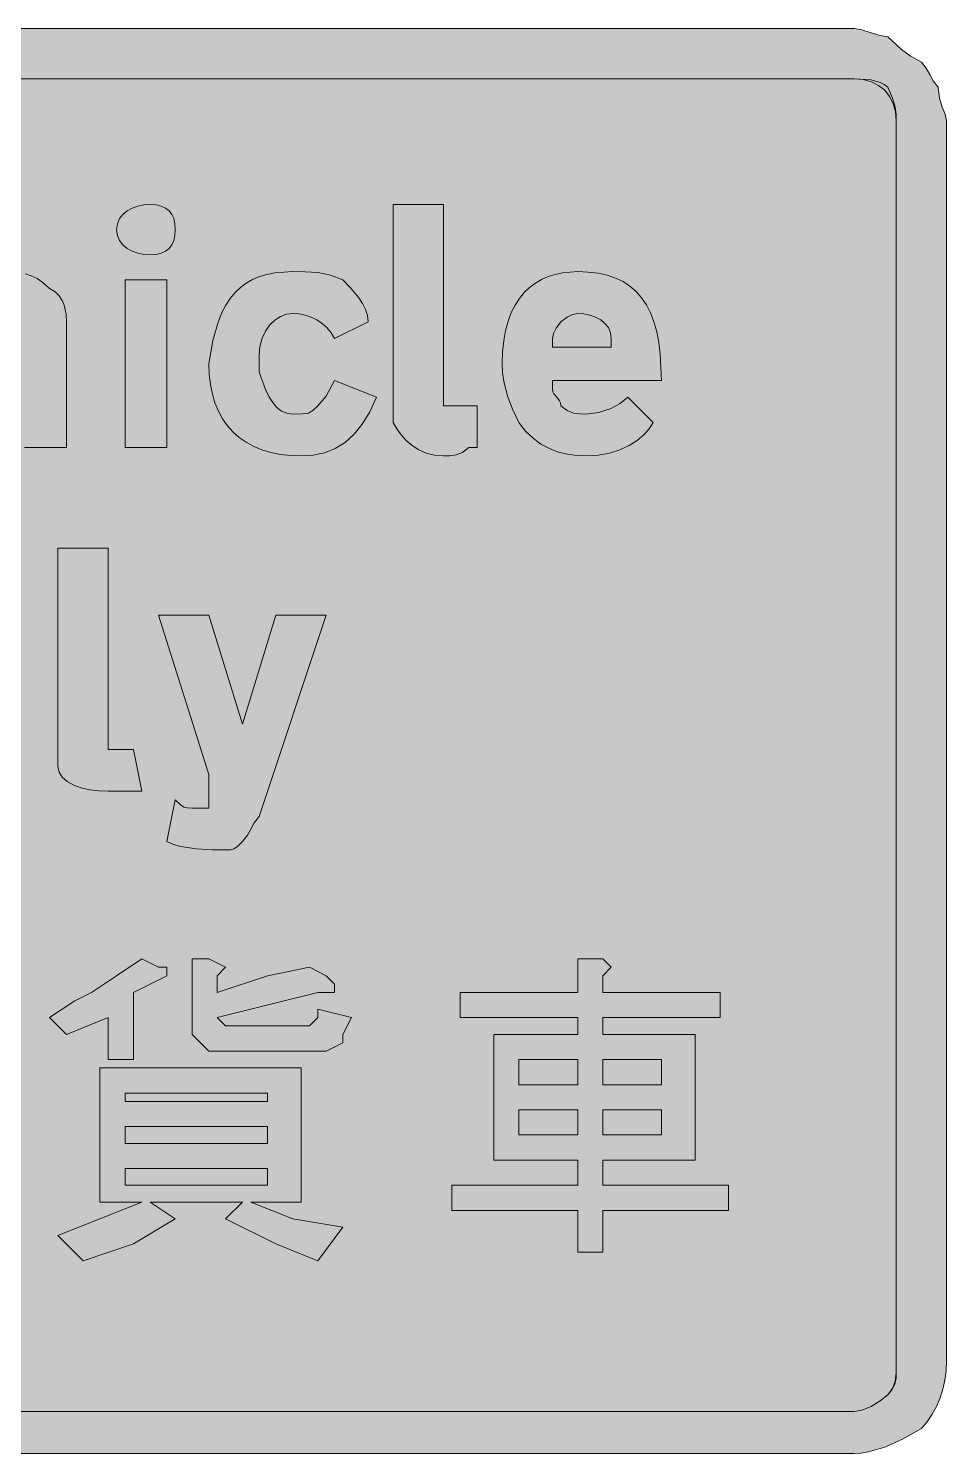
# Model space of a CAD drawing. Header units: metres. Extents: x 9 to 560, y 34 to 238.
# Drawn here: x 428.5 to 559.9, y 33.6 to 237.6 of the extents above; entities that cross this region are included whole.
import ezdxf

# ---------------------------------------------------------------- set-up
doc = ezdxf.new("R2010")
doc.units = ezdxf.units.M
doc.layers.add('FILL_BLACK_000000', color=7, linetype='Continuous', true_color=0x000000)
doc.layers.add('FILL_WHITE_FFFFFF', color=7, linetype='Continuous', true_color=0xffffff)

msp = doc.modelspace()

# ---------------------------------------------------------------- hatches: boundary and pattern name
at = {"layer": 'FILL_BLACK_000000', "true_color": 0x000000}
h = msp.add_hatch(color=7, dxfattribs=at)
h.dxf.hatch_style = 1
h.paths.add_polyline_path([(547.78, 237.41), (549.09, 237), (550.4, 236.59), (551.49, 236.4), (553.44, 234.6), (554.7, 233.7), (556.29, 232.8), (557, 231.9), (557.49, 231), (557.98, 230.1), (558.69, 229.2), (558.88, 227.61), (559.29, 226.35), (559.7, 225.32), (559.89, 224.4), (559.89, 46.8), (559.83, 45.45), (559.66, 44.12), (559.38, 42.81), (558.99, 41.55), (558.48, 40.34), (557.86, 39.21), (557.13, 38.15), (556.29, 37.2), (553.61, 35.63), (551.04, 34.5), (548.7, 33.83), (547.64, 33.66), (546.69, 33.6), (22.29, 33.6), (20.94, 33.66), (19.61, 33.83), (18.3, 34.11), (17.04, 34.5), (15.83, 35.01), (14.7, 35.63), (13.64, 36.36), (12.69, 37.2), (11.85, 38.15), (11.11, 39.21), (10.5, 40.34), (9.99, 41.55), (9.6, 42.81), (9.31, 44.12), (9.15, 45.45), (9.09, 46.8), (9.09, 224.4), (9.15, 225.35), (9.31, 226.39), (9.99, 228.6), (10.5, 229.72), (11.11, 230.81), (11.85, 231.85), (12.69, 232.8), (13.64, 234.04), (14.7, 235.07), (15.83, 235.9), (17.04, 236.55), (18.3, 237.03), (19.61, 237.36), (20.94, 237.54), (22.29, 237.6), (546.69, 237.6), (547.78, 237.41)])
h.paths.add_polyline_path([(20.7, 230.38), (19.44, 230.25), (18.41, 229.89), (17.49, 229.2), (15.84, 226.35), (15.3, 225.32), (15.09, 224.4), (15.09, 46.8), (15.14, 45.95), (15.3, 45.21), (15.84, 43.95), (16.61, 42.92), (17.49, 42), (18.41, 41.12), (19.44, 40.35), (20.7, 39.81), (21.44, 39.65), (22.29, 39.6), (546.69, 39.6), (547.78, 39.81), (549.09, 40.35), (550.4, 41.12), (551.49, 42), (552.09, 42.75), (552.5, 43.52), (552.69, 44.4), (552.69, 46.8), (552.69, 224.4), (552.58, 225.69), (552.26, 226.86), (551.74, 227.88), (551.04, 228.75), (550.17, 229.45), (549.15, 229.97), (547.98, 230.29), (546.69, 230.4), (22.29, 230.4), (20.7, 230.38)], flags=16)
h = msp.add_hatch(color=7, dxfattribs=at)
h.dxf.hatch_style = 1
h.paths.add_polyline_path([(426.6, 202.76), (428.04, 202.5), (428.85, 202.21), (429.71, 201.79), (430.59, 201.19), (431.49, 200.4), (432.28, 199.9), (432.88, 199.31), (433.3, 198.67), (433.59, 198), (433.85, 196.69), (433.89, 195.6), (433.89, 177.6), (427.89, 177.6), (427.89, 193.2), (427.84, 193.6), (427.7, 193.91), (427.29, 194.4), (426.88, 194.89), (426.74, 195.2), (426.69, 195.6), (425.79, 196.29), (424.89, 196.65), (423.99, 196.78), (423.09, 196.8), (422.21, 196.61), (421.44, 196.2), (420.69, 195.6), (420, 194.7), (419.64, 193.8), (419.51, 192.9), (419.49, 192), (419.49, 177.6), (412.29, 177.6), (412.29, 212.4), (418.29, 212.4), (418.29, 201.6), (418.45, 202), (418.91, 202.29), (419.62, 202.51), (420.54, 202.65), (422.85, 202.78), (425.49, 202.8), (426.6, 202.76)])
h = msp.add_hatch(color=7, dxfattribs=at)
h.dxf.hatch_style = 1
h.paths.add_polyline_path([(449.43, 207.96), (449.27, 207.23), (448.98, 206.61), (448.59, 206.1), (448.08, 205.71), (447.47, 205.43), (446.73, 205.26), (445.89, 205.2), (444.99, 205.26), (444.13, 205.43), (443.32, 205.71), (442.59, 206.1), (441.98, 206.61), (441.5, 207.23), (441.2, 207.96), (441.09, 208.8), (441.2, 209.64), (441.5, 210.38), (441.98, 210.99), (442.59, 211.5), (443.32, 211.89), (444.13, 212.18), (444.99, 212.34), (445.89, 212.4), (446.73, 212.34), (447.46, 212.18), (448.08, 211.89), (448.59, 211.5), (448.98, 210.99), (449.27, 210.38), (449.43, 209.64), (449.49, 208.8), (449.43, 207.96)])
h = msp.add_hatch(color=7, dxfattribs=at)
h.dxf.hatch_style = 1
h.paths.add_polyline_path([(487.89, 184.8), (487.89, 183.6), (492.69, 183.6), (492.69, 177.6), (491.49, 177.6), (490.59, 176.91), (489.69, 176.55), (488.79, 176.42), (487.89, 176.4), (486.6, 176.51), (485.42, 176.81), (484.35, 177.29), (483.39, 177.9), (482.55, 178.63), (481.82, 179.44), (481.2, 180.3), (480.69, 181.2), (480.69, 182.4), (480.69, 212.4), (487.89, 212.4), (487.89, 184.8)])
h = msp.add_hatch(color=7, dxfattribs=at)
h.dxf.hatch_style = 1
h.paths.add_polyline_path([(468.09, 202.78), (469.89, 202.65), (471.69, 202.29), (473.49, 201.6), (474.56, 200.49), (475.74, 199.05), (476.27, 198.24), (476.7, 197.38), (476.98, 196.5), (477.09, 195.6), (472.29, 193.2), (471.79, 194.04), (471.18, 194.78), (470.5, 195.39), (469.74, 195.9), (468.93, 196.29), (468.07, 196.58), (467.19, 196.74), (466.29, 196.8), (465.39, 196.69), (464.53, 196.37), (463.72, 195.85), (462.99, 195.15), (462.38, 194.28), (461.9, 193.26), (461.6, 192.09), (461.49, 190.8), (461.49, 189.6), (461.49, 188.4), (462.41, 185.94), (462.9, 184.92), (463.44, 184.05), (464.03, 183.35), (464.7, 182.83), (465.44, 182.51), (466.29, 182.4), (467.7, 182.42), (468.54, 182.55), (469.16, 182.91), (469.89, 183.6), (471.09, 184.95), (472.29, 187.2), (478.29, 184.8), (477.33, 182.72), (476.26, 180.96), (475.08, 179.51), (473.79, 178.35), (472.38, 177.48), (470.86, 176.87), (469.23, 176.51), (467.49, 176.4), (465.96, 176.46), (464.51, 176.62), (463.15, 176.9), (461.88, 177.28), (460.71, 177.77), (459.62, 178.36), (458.63, 179.06), (457.74, 179.85), (456.95, 180.74), (456.25, 181.73), (455.66, 182.82), (455.17, 183.99), (454.79, 185.26), (454.51, 186.62), (454.35, 188.07), (454.29, 189.6), (454.85, 192.92), (455.66, 195.71), (456.15, 196.92), (456.72, 198), (457.34, 198.96), (458.04, 199.8), (458.81, 200.53), (459.65, 201.15), (460.56, 201.67), (461.55, 202.09), (462.61, 202.4), (463.76, 202.63), (466.29, 202.8), (468.09, 202.78)])
h = msp.add_hatch(color=7, dxfattribs=at)
h.dxf.hatch_style = 1
h.paths.add_polyline_path([(503.49, 186), (503.54, 185.6), (503.68, 185.29), (504.09, 184.8), (504.5, 184.31), (504.64, 184), (504.69, 183.6), (505.59, 182.91), (506.49, 182.55), (507.39, 182.42), (508.29, 182.4), (510.07, 182.61), (511.74, 183.15), (513.18, 183.92), (514.29, 184.8), (517.89, 181.2), (517.33, 180.3), (516.56, 179.44), (515.59, 178.63), (514.44, 177.9), (513.12, 177.29), (511.65, 176.81), (510.03, 176.51), (508.29, 176.4), (506.94, 176.46), (505.61, 176.64), (504.3, 176.97), (503.04, 177.45), (501.83, 178.1), (500.7, 178.93), (499.64, 179.96), (498.69, 181.2), (497.81, 183.02), (497.04, 184.95), (496.5, 187.11), (496.34, 188.3), (496.29, 189.6), (496.35, 191.33), (496.51, 192.92), (496.77, 194.38), (497.13, 195.71), (497.59, 196.92), (498.13, 198), (498.74, 198.96), (499.44, 199.8), (500.21, 200.53), (501.04, 201.15), (501.93, 201.67), (502.87, 202.09), (503.87, 202.4), (504.9, 202.63), (507.09, 202.8), (508.61, 202.74), (510.02, 202.57), (511.32, 202.29), (512.51, 201.88), (513.6, 201.36), (514.58, 200.71), (515.46, 199.94), (516.24, 199.05), (516.92, 198.03), (517.51, 196.88), (518, 195.6), (518.4, 194.19), (518.7, 192.65), (518.92, 190.97), (519.09, 187.2), (503.49, 187.2), (503.49, 186)])
h.paths.add_polyline_path([(511.89, 193.2), (511.78, 194.04), (511.48, 194.78), (511, 195.39), (510.39, 195.9), (509.66, 196.29), (508.85, 196.58), (507.99, 196.74), (507.09, 196.8), (506.34, 196.65), (505.57, 196.29), (504.69, 195.6), (504, 194.72), (503.64, 193.95), (503.49, 193.2), (503.49, 192), (511.89, 192), (511.89, 193.2)], flags=16)
h = msp.add_hatch(color=7, dxfattribs=at)
h.dxf.hatch_style = 1
h.paths.add_polyline_path([(442.29, 177.6), (442.29, 201.6), (448.29, 201.6), (448.29, 177.6), (442.29, 177.6)])
h = msp.add_hatch(color=7, dxfattribs=at)
h.dxf.hatch_style = 1
h.paths.add_polyline_path([(439.89, 135.6), (439.89, 134.4), (443.49, 134.4), (444.69, 128.4), (443.49, 128.4), (439.89, 128.4), (438.55, 128.46), (437.25, 128.63), (436.03, 128.91), (434.94, 129.3), (434.02, 129.81), (433.31, 130.43), (432.85, 131.16), (432.69, 132), (432.69, 133.2), (432.69, 134.4), (432.69, 163.2), (439.89, 163.2), (439.89, 135.6)])
h = msp.add_hatch(color=7, dxfattribs=at)
h.dxf.hatch_style = 1
h.paths.add_polyline_path([(461.49, 124.8), (460.78, 123.9), (460.29, 123), (459.8, 122.1), (459.09, 121.2), (458.38, 120.51), (457.89, 120.15), (457.4, 120.02), (456.69, 120), (454.7, 120.02), (452.49, 120.15), (450.28, 120.51), (449.24, 120.8), (448.29, 121.2), (449.49, 127.2), (450.2, 126.51), (450.69, 126.15), (451.18, 126.02), (451.89, 126), (454.29, 126), (454.29, 127.2), (454.29, 128.4), (454.29, 130.8), (447.09, 153.6), (454.29, 153.6), (459.09, 138), (463.89, 153.6), (471.09, 153.6), (461.49, 124.8)])
h = msp.add_hatch(color=7, dxfattribs=at)
h.dxf.hatch_style = 1
h.paths.add_polyline_path([(435.09, 98.4), (437.49, 99.6), (441.09, 102), (444.69, 104.4), (447.09, 103.2), (448.29, 103.2), (448.29, 102), (443.49, 99.6), (443.49, 90), (439.89, 90), (439.89, 96), (433.89, 93.6), (431.49, 96), (435.09, 98.4)])
h = msp.add_hatch(color=7, dxfattribs=at)
h.dxf.hatch_style = 1
h.paths.add_polyline_path([(454.29, 104.4), (456.69, 103.2), (455.49, 102), (455.49, 99.6), (462.69, 102), (468.69, 103.2), (471.09, 102), (472.29, 100.8), (472.29, 99.6), (471.09, 99.6), (469.89, 99.6), (455.49, 96), (456.69, 94.8), (457.89, 94.8), (466.29, 94.8), (468.69, 94.8), (469.89, 96), (469.89, 97.2), (474.69, 96), (473.49, 93.6), (473.49, 92.4), (471.09, 91.2), (469.89, 91.2), (455.49, 91.2), (454.29, 91.2), (453.09, 92.4), (451.89, 93.6), (451.89, 96), (451.89, 104.4), (454.29, 104.4)])
h = msp.add_hatch(color=7, dxfattribs=at)
h.dxf.hatch_style = 1
h.paths.add_polyline_path([(510.69, 102), (510.69, 99.6), (527.49, 99.6), (527.49, 96), (510.69, 96), (510.69, 93.6), (523.89, 93.6), (523.89, 75.6), (510.69, 75.6), (510.69, 72), (528.69, 72), (528.69, 68.4), (510.69, 68.4), (510.69, 62.4), (507.09, 62.4), (507.09, 68.4), (489.09, 68.4), (489.09, 72), (507.09, 72), (507.09, 75.6), (495.09, 75.6), (495.09, 93.6), (507.09, 93.6), (507.09, 96), (490.29, 96), (490.29, 99.6), (507.09, 99.6), (507.09, 104.4), (510.69, 104.4), (511.89, 103.2), (510.69, 102)])
h.paths.add_polyline_path([(507.09, 86.4), (507.09, 90), (498.69, 90), (498.69, 86.4), (507.09, 86.4)], flags=16)
h.paths.add_polyline_path([(498.69, 79.2), (507.09, 79.2), (507.09, 82.8), (498.69, 82.8), (498.69, 79.2)], flags=16)
h.paths.add_polyline_path([(510.69, 90), (510.69, 86.4), (519.09, 86.4), (519.09, 90), (510.69, 90)], flags=16)
h.paths.add_polyline_path([(519.09, 82.8), (510.69, 82.8), (510.69, 79.2), (519.09, 79.2), (519.09, 82.8)], flags=16)
h = msp.add_hatch(color=7, dxfattribs=at)
h.dxf.hatch_style = 1
h.paths.add_polyline_path([(466.29, 67.2), (473.49, 66), (469.89, 61.2), (463.89, 63.6), (456.69, 67.2), (459.09, 69.6), (445.89, 69.6), (449.49, 67.2), (443.49, 63.6), (436.29, 61.2), (432.69, 64.8), (438.69, 67.2), (444.69, 69.6), (438.69, 69.6), (438.69, 88.8), (467.49, 88.8), (467.49, 69.6), (460.29, 69.6), (466.29, 67.2)])
h.paths.add_polyline_path([(442.29, 84), (462.69, 84), (462.69, 85.2), (442.29, 85.2), (442.29, 84)], flags=16)
h.paths.add_polyline_path([(442.29, 74.4), (442.29, 72), (462.69, 72), (462.69, 74.4), (442.29, 74.4)], flags=16)
h.paths.add_polyline_path([(462.69, 80.4), (442.29, 80.4), (442.29, 78), (462.69, 78), (462.69, 80.4)], flags=16)
at = {"layer": 'FILL_WHITE_FFFFFF', "true_color": 0xffffff}
h = msp.add_hatch(color=7, dxfattribs=at)
h.dxf.hatch_style = 1
h.paths.add_polyline_path([(546.69, 230.4), (549.09, 230.25), (550.4, 229.89), (550.99, 229.6), (551.49, 229.2), (552.18, 227.61), (552.54, 226.35), (552.67, 225.32), (552.69, 224.4), (552.69, 46.8), (552.67, 45.21), (552.54, 43.95), (552.18, 42.92), (551.49, 42), (550.4, 41.12), (549.09, 40.35), (547.78, 39.81), (546.69, 39.6), (22.29, 39.6), (21.44, 39.65), (20.7, 39.81), (19.44, 40.35), (18.41, 41.12), (17.49, 42), (16.61, 42.92), (15.84, 43.95), (15.3, 45.21), (15.14, 45.95), (15.09, 46.8), (15.09, 224.4), (15.3, 225.32), (15.84, 226.35), (17.49, 229.2), (18.41, 229.89), (19.44, 230.25), (20.7, 230.38), (22.29, 230.4), (546.69, 230.4)])

# ---------------------------------------------------------------- linework, layer by layer
at = {"layer": 'FILL_BLACK_000000', "lineweight": 0, "true_color": 0x000000}
for points in [[(22.29, 237.6), (546.69, 237.6), (547.78, 237.41), (549.09, 237), (550.4, 236.59), (551.49, 236.4), (553.44, 234.6), (554.7, 233.7), (556.29, 232.8), (557, 231.9), (557.49, 231), (557.98, 230.1), (558.69, 229.2), (558.88, 227.61), (559.29, 226.35), (559.7, 225.32), (559.89, 224.4), (559.89, 46.8), (559.83, 45.45), (559.66, 44.12), (559.38, 42.81), (558.99, 41.55), (558.48, 40.34), (557.86, 39.21), (557.13, 38.15), (556.29, 37.2), (553.61, 35.63), (551.04, 34.5), (548.7, 33.83), (547.64, 33.66), (546.69, 33.6), (22.29, 33.6)], [(22.29, 39.6), (546.69, 39.6), (547.78, 39.81), (549.09, 40.35), (550.4, 41.12), (551.49, 42), (552.09, 42.75), (552.5, 43.52), (552.69, 44.4), (552.69, 46.8), (552.69, 224.4), (552.58, 225.69), (552.26, 226.86), (551.74, 227.88), (551.04, 228.75), (550.17, 229.45), (549.15, 229.97), (547.98, 230.29), (546.69, 230.4), (22.29, 230.4)], [(428.04, 202.5), (428.85, 202.21), (429.71, 201.79), (430.59, 201.19), (431.49, 200.4), (432.28, 199.9), (432.88, 199.31), (433.3, 198.67), (433.59, 198), (433.85, 196.69), (433.89, 195.6), (433.89, 177.6), (427.89, 177.6)]]:
    msp.add_lwpolyline(points, dxfattribs=at)
for points in [[(449.43, 207.96), (449.27, 207.23), (448.98, 206.61), (448.59, 206.1), (448.08, 205.71), (447.47, 205.43), (446.73, 205.26), (445.89, 205.2), (444.99, 205.26), (444.13, 205.43), (443.32, 205.71), (442.59, 206.1), (441.98, 206.61), (441.5, 207.23), (441.2, 207.96), (441.09, 208.8), (441.2, 209.64), (441.5, 210.38), (441.98, 210.99), (442.59, 211.5), (443.32, 211.89), (444.13, 212.18), (444.99, 212.34), (445.89, 212.4), (446.73, 212.34), (447.46, 212.18), (448.08, 211.89), (448.59, 211.5), (448.98, 210.99), (449.27, 210.38), (449.43, 209.64), (449.49, 208.8)], [(487.89, 184.8), (487.89, 183.6), (492.69, 183.6), (492.69, 177.6), (491.49, 177.6), (490.59, 176.91), (489.69, 176.55), (488.79, 176.42), (487.89, 176.4), (486.6, 176.51), (485.42, 176.81), (484.35, 177.29), (483.39, 177.9), (482.55, 178.63), (481.82, 179.44), (481.2, 180.3), (480.69, 181.2), (480.69, 182.4), (480.69, 212.4), (487.89, 212.4)], [(468.09, 202.78), (469.89, 202.65), (471.69, 202.29), (473.49, 201.6), (474.56, 200.49), (475.74, 199.05), (476.27, 198.24), (476.7, 197.38), (476.98, 196.5), (477.09, 195.6), (472.29, 193.2), (471.79, 194.04), (471.18, 194.78), (470.5, 195.39), (469.74, 195.9), (468.93, 196.29), (468.07, 196.58), (467.19, 196.74), (466.29, 196.8), (465.39, 196.69), (464.53, 196.37), (463.72, 195.85), (462.99, 195.15), (462.38, 194.28), (461.9, 193.26), (461.6, 192.09), (461.49, 190.8), (461.49, 189.6), (461.49, 188.4), (462.41, 185.94), (462.9, 184.92), (463.44, 184.05), (464.03, 183.35), (464.7, 182.83), (465.44, 182.51), (466.29, 182.4), (467.7, 182.42), (468.54, 182.55), (469.16, 182.91), (469.89, 183.6), (471.09, 184.95), (472.29, 187.2), (478.29, 184.8), (477.33, 182.72), (476.26, 180.96), (475.08, 179.51), (473.79, 178.35), (472.38, 177.48), (470.86, 176.87), (469.23, 176.51), (467.49, 176.4), (465.96, 176.46), (464.51, 176.62), (463.15, 176.9), (461.88, 177.28), (460.71, 177.77), (459.62, 178.36), (458.63, 179.06), (457.74, 179.85), (456.95, 180.74), (456.25, 181.73), (455.66, 182.82), (455.17, 183.99), (454.79, 185.26), (454.51, 186.62), (454.35, 188.07), (454.29, 189.6), (454.85, 192.92), (455.66, 195.71), (456.15, 196.92), (456.72, 198), (457.34, 198.96), (458.04, 199.8), (458.81, 200.53), (459.65, 201.15), (460.56, 201.67), (461.55, 202.09), (462.61, 202.4), (463.76, 202.63), (466.29, 202.8)], [(503.49, 186), (503.54, 185.6), (503.68, 185.29), (504.09, 184.8), (504.5, 184.31), (504.64, 184), (504.69, 183.6), (505.59, 182.91), (506.49, 182.55), (507.39, 182.42), (508.29, 182.4), (510.07, 182.61), (511.74, 183.15), (513.18, 183.92), (514.29, 184.8), (517.89, 181.2), (517.33, 180.3), (516.56, 179.44), (515.59, 178.63), (514.44, 177.9), (513.12, 177.29), (511.65, 176.81), (510.03, 176.51), (508.29, 176.4), (506.94, 176.46), (505.61, 176.64), (504.3, 176.97), (503.04, 177.45), (501.83, 178.1), (500.7, 178.93), (499.64, 179.96), (498.69, 181.2), (497.81, 183.02), (497.04, 184.95), (496.5, 187.11), (496.34, 188.3), (496.29, 189.6), (496.35, 191.33), (496.51, 192.92), (496.77, 194.38), (497.13, 195.71), (497.59, 196.92), (498.13, 198), (498.74, 198.96), (499.44, 199.8), (500.21, 200.53), (501.04, 201.15), (501.93, 201.67), (502.87, 202.09), (503.87, 202.4), (504.9, 202.63), (507.09, 202.8), (508.61, 202.74), (510.02, 202.57), (511.32, 202.29), (512.51, 201.88), (513.6, 201.36), (514.58, 200.71), (515.46, 199.94), (516.24, 199.05), (516.92, 198.03), (517.51, 196.88), (518, 195.6), (518.4, 194.19), (518.7, 192.65), (518.92, 190.97), (519.09, 187.2), (503.49, 187.2)], [(442.29, 177.6), (442.29, 201.6), (448.29, 201.6), (448.29, 177.6)], [(511.89, 193.2), (511.78, 194.04), (511.48, 194.78), (511, 195.39), (510.39, 195.9), (509.66, 196.29), (508.85, 196.58), (507.99, 196.74), (507.09, 196.8), (506.34, 196.65), (505.57, 196.29), (504.69, 195.6), (504, 194.72), (503.64, 193.95), (503.49, 193.2), (503.49, 192), (511.89, 192)], [(439.89, 135.6), (439.89, 134.4), (443.49, 134.4), (444.69, 128.4), (443.49, 128.4), (439.89, 128.4), (438.55, 128.46), (437.25, 128.63), (436.03, 128.91), (434.94, 129.3), (434.02, 129.81), (433.31, 130.43), (432.85, 131.16), (432.69, 132), (432.69, 133.2), (432.69, 134.4), (432.69, 163.2), (439.89, 163.2)], [(461.49, 124.8), (460.78, 123.9), (460.29, 123), (459.8, 122.1), (459.09, 121.2), (458.38, 120.51), (457.89, 120.15), (457.4, 120.02), (456.69, 120), (454.7, 120.02), (452.49, 120.15), (450.28, 120.51), (449.24, 120.8), (448.29, 121.2), (449.49, 127.2), (450.2, 126.51), (450.69, 126.15), (451.18, 126.02), (451.89, 126), (454.29, 126), (454.29, 127.2), (454.29, 128.4), (454.29, 130.8), (447.09, 153.6), (454.29, 153.6), (459.09, 138), (463.89, 153.6), (471.09, 153.6)], [(435.09, 98.4), (437.49, 99.6), (441.09, 102), (444.69, 104.4), (447.09, 103.2), (448.29, 103.2), (448.29, 102), (443.49, 99.6), (443.49, 90), (439.89, 90), (439.89, 96), (433.89, 93.6), (431.49, 96)], [(454.29, 104.4), (456.69, 103.2), (455.49, 102), (455.49, 99.6), (462.69, 102), (468.69, 103.2), (471.09, 102), (472.29, 100.8), (472.29, 99.6), (471.09, 99.6), (469.89, 99.6), (455.49, 96), (456.69, 94.8), (457.89, 94.8), (466.29, 94.8), (468.69, 94.8), (469.89, 96), (469.89, 97.2), (474.69, 96), (473.49, 93.6), (473.49, 92.4), (471.09, 91.2), (469.89, 91.2), (455.49, 91.2), (454.29, 91.2), (453.09, 92.4), (451.89, 93.6), (451.89, 96), (451.89, 104.4)], [(510.69, 102), (510.69, 99.6), (527.49, 99.6), (527.49, 96), (510.69, 96), (510.69, 93.6), (523.89, 93.6), (523.89, 75.6), (510.69, 75.6), (510.69, 72), (528.69, 72), (528.69, 68.4), (510.69, 68.4), (510.69, 62.4), (507.09, 62.4), (507.09, 68.4), (489.09, 68.4), (489.09, 72), (507.09, 72), (507.09, 75.6), (495.09, 75.6), (495.09, 93.6), (507.09, 93.6), (507.09, 96), (490.29, 96), (490.29, 99.6), (507.09, 99.6), (507.09, 104.4), (510.69, 104.4), (511.89, 103.2)], [(507.09, 86.4), (507.09, 90), (498.69, 90), (498.69, 86.4)], [(510.69, 90), (510.69, 86.4), (519.09, 86.4), (519.09, 90)], [(466.29, 67.2), (473.49, 66), (469.89, 61.2), (463.89, 63.6), (456.69, 67.2), (459.09, 69.6), (445.89, 69.6), (449.49, 67.2), (443.49, 63.6), (436.29, 61.2), (432.69, 64.8), (438.69, 67.2), (444.69, 69.6), (438.69, 69.6), (438.69, 88.8), (467.49, 88.8), (467.49, 69.6), (460.29, 69.6)], [(442.29, 84), (462.69, 84), (462.69, 85.2), (442.29, 85.2)], [(498.69, 79.2), (507.09, 79.2), (507.09, 82.8), (498.69, 82.8)], [(519.09, 82.8), (510.69, 82.8), (510.69, 79.2), (519.09, 79.2)], [(462.69, 80.4), (442.29, 80.4), (442.29, 78), (462.69, 78)], [(442.29, 74.4), (442.29, 72), (462.69, 72), (462.69, 74.4)]]:
    msp.add_lwpolyline(points, close=True, dxfattribs=at)
at = {"layer": 'FILL_WHITE_FFFFFF', "lineweight": 0, "true_color": 0xffffff}
msp.add_lwpolyline([(22.29, 230.4), (546.69, 230.4), (549.09, 230.25), (550.4, 229.89), (550.99, 229.6), (551.49, 229.2), (552.18, 227.61), (552.54, 226.35), (552.67, 225.32), (552.69, 224.4), (552.69, 46.8), (552.67, 45.21), (552.54, 43.95), (552.18, 42.92), (551.49, 42), (550.4, 41.12), (549.09, 40.35), (547.78, 39.81), (546.69, 39.6), (22.29, 39.6)], dxfattribs=at)

doc.saveas('drawing.dxf')
